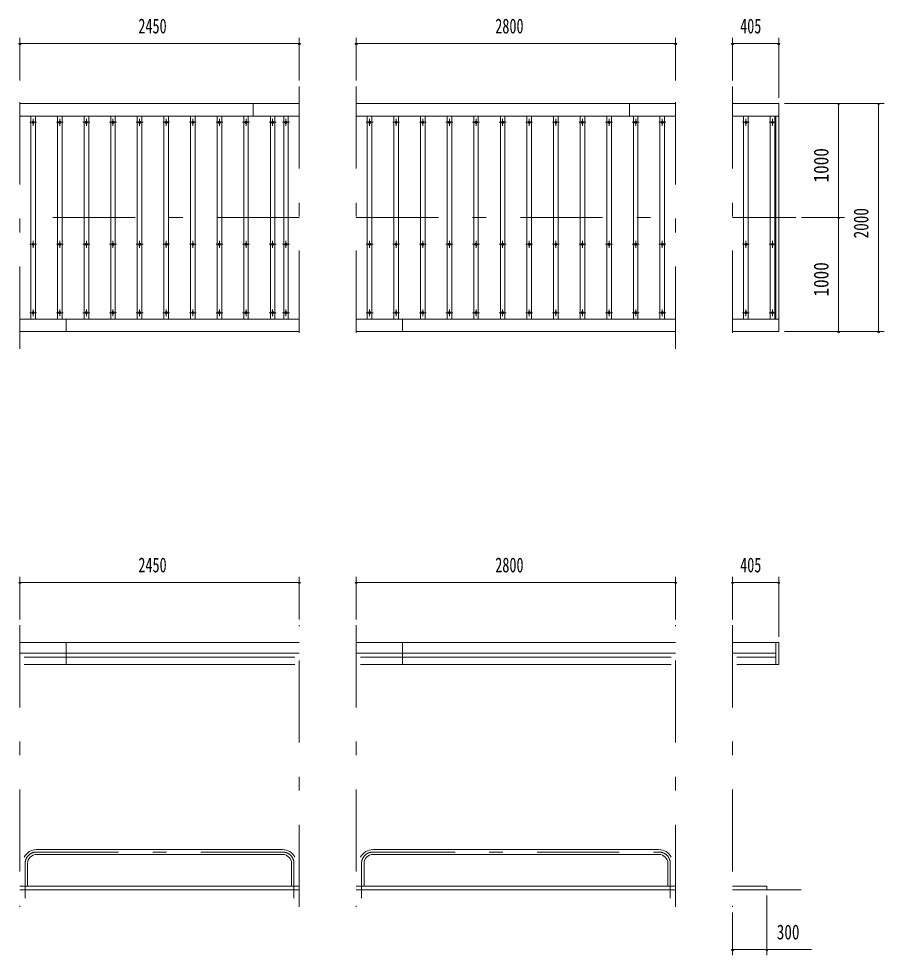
# Model space of a CAD drawing. Units: millimetres, scale not verified. Extents: x -23548 to 23548, y -10500 to 10500.
# Drawn here: x -14855 to -7265, y 1220 to 9431 of the extents above; entities that cross this region are included whole.
import ezdxf
from ezdxf.enums import TextEntityAlignment as Align

# ---------------------------------------------------------------- set-up
doc = ezdxf.new("R2010")
doc.units = ezdxf.units.MM
doc.header["$LTSCALE"] = 60
doc.linetypes.add('USER3', pattern=[24, 12, -5, 2, -5])
for name, color, linetype, lineweight in [('0-2_1-0BOLD', 7, 'Continuous', 18), ('0-3_1-2CENTER', 3, 'USER3', 18), ('0-4_1-4THIN', 4, 'Continuous', 18), ('0-5_1-5DIM', 3, 'Continuous', 18)]:
    doc.layers.add(name, color=color, linetype=linetype, lineweight=lineweight)
doc.styles.add('ＭＳ ゴシック', font='')
doc.styles.get('ＭＳ ゴシック').set_extended_font_data('MS Gothic')

msp = doc.modelspace()

# ---------------------------------------------------------------- linework, layer by layer
at = {"layer": '0-2_1-0BOLD'}
for p, q in [((-12394.78, 8687.67), (-14844.78, 8687.67)), ((-12799.79, 8687.67), (-12799.79, 8577.67)), ((-9094.78, 8687.67), (-11894.78, 8687.67)), ((-9499.78, 8577.67), (-9499.78, 8687.67)), ((-14844.78, 8577.67), (-12394.78, 8577.67)), ((-11894.78, 8577.67), (-9094.78, 8577.67)), ((-8189.79, 8577.67), (-8594.78, 8577.67)), ((-8214.78, 6797.67), (-8214.78, 8577.67)), ((-12394.78, 6797.67), (-14844.78, 6797.67)), ((-14439.78, 6797.67), (-14439.78, 6687.67)), ((-11894.78, 6797.67), (-9094.78, 6797.67)), ((-11489.79, 6687.67), (-11489.79, 6797.67)), ((-8594.78, 6797.67), (-8189.79, 6797.67)), ((-14844.78, 6687.67), (-12394.78, 6687.67)), ((-9094.78, 6687.67), (-11894.78, 6687.67)), ((-12394.78, 3962.67), (-14844.79, 3962.67)), ((-14439.78, 3962.67), (-14439.78, 3768.55)), ((-9094.78, 3962.67), (-11894.79, 3962.67)), ((-11489.78, 3768.55), (-11489.78, 3962.67)), ((-8214.78, 3768.55), (-8214.78, 3962.67)), ((-14844.79, 3868.72), (-12394.78, 3868.72)), ((-11894.79, 3868.72), (-9094.78, 3868.72)), ((-8594.78, 3868.72), (-8214.78, 3868.72)), ((-12432.94, 3834.18), (-14806.63, 3834.18)), ((-9132.93, 3834.18), (-11856.64, 3834.18)), ((-8214.78, 3834.18), (-8556.63, 3834.18)), ((-14806.63, 3768.55), (-12432.94, 3768.55)), ((-11856.64, 3768.55), (-9132.93, 3768.55)), ((-8556.63, 3768.55), (-8189.78, 3768.55)), ((-12541.14, 2146.02), (-14698.44, 2146.02)), ((-11748.43, 2146.02), (-9241.13, 2146.02)), ((-14698.44, 2103.32), (-12541.14, 2103.32)), ((-9241.13, 2103.32), (-11748.43, 2103.32)), ((-14777.09, 2024.67), (-14777.09, 1824.67)), ((-12462.49, 2024.67), (-12462.49, 1824.67)), ((-11827.08, 1824.67), (-11827.08, 2024.67)), ((-9162.48, 1824.67), (-9162.48, 2024.67)), ((-12394.78, 1824.67), (-14844.79, 1824.67)), ((-11894.79, 1824.67), (-9094.78, 1824.67)), ((-14844.79, 1794.67), (-12394.78, 1794.67)), ((-9094.78, 1794.67), (-11894.79, 1794.67)), ((-8594.78, 1794.67), (-7994.78, 1794.67))]:
    msp.add_line(p, q, dxfattribs=at)
for points in [[(-8594.78, 8687.67), (-8189.79, 8687.67), (-8189.79, 6687.67), (-8594.78, 6687.67)], [(-8189.78, 3768.55), (-8189.78, 3962.67), (-8594.78, 3962.67)], [(-8594.78, 1824.67), (-8294.78, 1824.67), (-8294.78, 1794.67)]]:
    msp.add_lwpolyline(points, dxfattribs=at)
for centre in [(-14728.12, 8522.67), (-14494.79, 8522.67), (-14261.45, 8522.67), (-14028.12, 8522.67), (-13794.79, 8522.67), (-13561.45, 8522.67), (-13328.12, 8522.67), (-13094.79, 8522.67), (-12861.45, 8522.67), (-12628.12, 8522.67), (-12511.45, 8522.67), (-11778.12, 8522.67), (-11544.78, 8522.67), (-11311.45, 8522.67), (-11078.12, 8522.67), (-10844.78, 8522.67), (-10611.45, 8522.67), (-10378.12, 8522.67), (-10144.78, 8522.67), (-9911.45, 8522.67), (-9678.12, 8522.67), (-9444.78, 8522.67), (-9211.45, 8522.67), (-8478.12, 8522.67), (-8244.78, 8522.67), (-14728.12, 7452.68), (-14494.79, 7452.68), (-14261.45, 7452.68), (-14028.12, 7452.68), (-13794.79, 7452.68), (-13561.45, 7452.68), (-13328.12, 7452.68), (-13094.79, 7452.68), (-12861.45, 7452.68), (-12628.12, 7452.68), (-12511.45, 7452.68), (-11778.12, 7452.68), (-11544.78, 7452.68), (-11311.45, 7452.68), (-11078.12, 7452.68), (-10844.78, 7452.68), (-10611.45, 7452.68), (-10378.12, 7452.68), (-10144.78, 7452.68), (-9911.45, 7452.68), (-9678.12, 7452.68), (-9444.78, 7452.68), (-9211.45, 7452.68), (-8478.12, 7452.68), (-8244.78, 7452.68), (-14728.12, 6852.68), (-14494.79, 6852.68), (-14261.45, 6852.68), (-14028.12, 6852.68), (-13794.79, 6852.68), (-13561.45, 6852.68), (-13328.12, 6852.68), (-13094.79, 6852.68), (-12861.45, 6852.68), (-12628.12, 6852.68), (-12511.45, 6852.68), (-11778.12, 6852.68), (-11544.78, 6852.68), (-11311.45, 6852.68), (-11078.12, 6852.68), (-10844.78, 6852.68), (-10611.45, 6852.68), (-10378.12, 6852.68), (-10144.78, 6852.68), (-9911.45, 6852.68), (-9678.12, 6852.68), (-9444.78, 6852.68), (-9211.45, 6852.68), (-8478.12, 6852.68), (-8244.78, 6852.68)]:
    msp.add_circle(centre, 10, dxfattribs=at)
for centre, radius, start, end in [((-14698.44, 2024.67), 121.35, 90, 153.07823), ((-12541.14, 2024.67), 121.35, 26.91106, 90), ((-11748.43, 2024.67), 121.35, 90, 153.08894), ((-9241.13, 2024.67), 121.35, 26.92177, 90), ((-14698.44, 2024.67), 78.65, 90, 180), ((-12541.14, 2024.67), 78.65, 0, 90), ((-11748.43, 2024.67), 78.65, 90, 180), ((-9241.13, 2024.67), 78.65, 0, 90)]:
    msp.add_arc(centre, radius, start, end, dxfattribs=at)
at = {"layer": '0-3_1-2CENTER'}
for p, q in [((-14844.78, 6537.67), (-14844.78, 8837.68)), ((-12394.78, 8837.68), (-12394.78, 6537.67)), ((-11894.78, 8837.68), (-11894.78, 6537.67)), ((-9094.78, 6537.67), (-9094.78, 8837.68)), ((-8594.78, 8837.68), (-8594.78, 6537.67)), ((-14728.12, 8492.67), (-14728.12, 8552.68)), ((-14494.79, 8552.68), (-14494.79, 8492.67)), ((-14261.45, 8492.67), (-14261.45, 8552.68)), ((-14028.12, 8552.68), (-14028.12, 8492.67)), ((-13794.79, 8492.67), (-13794.79, 8552.68)), ((-13561.45, 8552.68), (-13561.45, 8492.67)), ((-13328.12, 8492.67), (-13328.12, 8552.68)), ((-13094.79, 8552.68), (-13094.79, 8492.67)), ((-12861.45, 8492.67), (-12861.45, 8552.68)), ((-12628.12, 8552.68), (-12628.12, 8492.67)), ((-12511.45, 8492.67), (-12511.45, 8552.68)), ((-11778.12, 8552.68), (-11778.12, 8492.67)), ((-11544.78, 8492.67), (-11544.78, 8552.68)), ((-11311.45, 8552.68), (-11311.45, 8492.67)), ((-11078.12, 8492.67), (-11078.12, 8552.68)), ((-10844.78, 8552.68), (-10844.78, 8492.67)), ((-10611.45, 8492.67), (-10611.45, 8552.68)), ((-10378.12, 8552.68), (-10378.12, 8492.67)), ((-10144.78, 8492.67), (-10144.78, 8552.68)), ((-9911.45, 8552.68), (-9911.45, 8492.67)), ((-9678.12, 8492.67), (-9678.12, 8552.68)), ((-9444.78, 8552.68), (-9444.78, 8492.67)), ((-9211.45, 8492.67), (-9211.45, 8552.68)), ((-8478.12, 8552.68), (-8478.12, 8492.67)), ((-8244.78, 8492.67), (-8244.78, 8552.68)), ((-14758.12, 8522.67), (-14698.12, 8522.67)), ((-14464.79, 8522.67), (-14524.79, 8522.67)), ((-14291.45, 8522.67), (-14231.45, 8522.67)), ((-13998.12, 8522.67), (-14058.12, 8522.67)), ((-13824.79, 8522.67), (-13764.79, 8522.67)), ((-13531.45, 8522.67), (-13591.45, 8522.67)), ((-13358.12, 8522.67), (-13298.12, 8522.67)), ((-13064.79, 8522.67), (-13124.79, 8522.67)), ((-12891.45, 8522.67), (-12831.45, 8522.67)), ((-12598.12, 8522.67), (-12658.12, 8522.67)), ((-12541.45, 8522.67), (-12481.45, 8522.67)), ((-11748.12, 8522.67), (-11808.12, 8522.67)), ((-11514.79, 8522.67), (-11574.78, 8522.67)), ((-11281.45, 8522.67), (-11341.45, 8522.67)), ((-11048.12, 8522.67), (-11108.12, 8522.67)), ((-10814.79, 8522.67), (-10874.78, 8522.67)), ((-10581.45, 8522.67), (-10641.45, 8522.67)), ((-10348.12, 8522.67), (-10408.12, 8522.67)), ((-10114.79, 8522.67), (-10174.78, 8522.67)), ((-9881.45, 8522.67), (-9941.45, 8522.67)), ((-9648.12, 8522.67), (-9708.12, 8522.67)), ((-9414.79, 8522.67), (-9474.78, 8522.67)), ((-9181.45, 8522.67), (-9241.45, 8522.67)), ((-8448.12, 8522.67), (-8508.12, 8522.67)), ((-8274.78, 8522.67), (-8214.79, 8522.67)), ((-12394.78, 7687.67), (-14844.78, 7687.67)), ((-11894.78, 7687.67), (-9094.78, 7687.67)), ((-8039.79, 7687.67), (-8594.78, 7687.67)), ((-14728.12, 7482.68), (-14728.12, 7422.67)), ((-14494.79, 7422.67), (-14494.79, 7482.68)), ((-14261.45, 7482.68), (-14261.45, 7422.67)), ((-14028.12, 7422.67), (-14028.12, 7482.68)), ((-13794.79, 7482.68), (-13794.79, 7422.67)), ((-13561.45, 7422.67), (-13561.45, 7482.68)), ((-13328.12, 7482.68), (-13328.12, 7422.67)), ((-13094.79, 7422.67), (-13094.79, 7482.68)), ((-12861.45, 7482.68), (-12861.45, 7422.67)), ((-12628.12, 7422.67), (-12628.12, 7482.68)), ((-12511.45, 7482.68), (-12511.45, 7422.67)), ((-11778.12, 7422.67), (-11778.12, 7482.68)), ((-11544.78, 7482.68), (-11544.78, 7422.67)), ((-11311.45, 7422.67), (-11311.45, 7482.68)), ((-11078.12, 7482.68), (-11078.12, 7422.67)), ((-10844.78, 7422.67), (-10844.78, 7482.68)), ((-10611.45, 7482.68), (-10611.45, 7422.67)), ((-10378.12, 7422.67), (-10378.12, 7482.68)), ((-10144.78, 7482.68), (-10144.78, 7422.67)), ((-9911.45, 7422.67), (-9911.45, 7482.68)), ((-9678.12, 7482.68), (-9678.12, 7422.67)), ((-9444.78, 7422.67), (-9444.78, 7482.68)), ((-9211.45, 7482.68), (-9211.45, 7422.67)), ((-8478.12, 7482.68), (-8478.12, 7422.67)), ((-8244.78, 7422.67), (-8244.78, 7482.68)), ((-14758.12, 7452.68), (-14698.12, 7452.68)), ((-14464.79, 7452.68), (-14524.79, 7452.68)), ((-14291.45, 7452.68), (-14231.45, 7452.68)), ((-13998.12, 7452.68), (-14058.12, 7452.68)), ((-13824.79, 7452.68), (-13764.79, 7452.68)), ((-13531.45, 7452.68), (-13591.45, 7452.68)), ((-13358.12, 7452.68), (-13298.12, 7452.68)), ((-13064.79, 7452.68), (-13124.79, 7452.68)), ((-12891.45, 7452.68), (-12831.45, 7452.68)), ((-12598.12, 7452.68), (-12658.12, 7452.68)), ((-12541.45, 7452.68), (-12481.45, 7452.68)), ((-11748.12, 7452.68), (-11808.12, 7452.68)), ((-11514.79, 7452.68), (-11574.78, 7452.68)), ((-11281.45, 7452.68), (-11341.45, 7452.68)), ((-11048.12, 7452.68), (-11108.12, 7452.68)), ((-10814.79, 7452.68), (-10874.78, 7452.68)), ((-10581.45, 7452.68), (-10641.45, 7452.68)), ((-10348.12, 7452.68), (-10408.12, 7452.68)), ((-10114.79, 7452.68), (-10174.78, 7452.68)), ((-9881.45, 7452.68), (-9941.45, 7452.68)), ((-9648.12, 7452.68), (-9708.12, 7452.68)), ((-9414.79, 7452.68), (-9474.78, 7452.68)), ((-9181.45, 7452.68), (-9241.45, 7452.68)), ((-8508.12, 7452.68), (-8448.12, 7452.68)), ((-8214.79, 7452.68), (-8274.78, 7452.68)), ((-14698.12, 6852.68), (-14758.12, 6852.68)), ((-14728.12, 6822.68), (-14728.12, 6882.67)), ((-14464.79, 6852.68), (-14524.79, 6852.68)), ((-14494.79, 6822.68), (-14494.79, 6882.67)), ((-14231.45, 6852.68), (-14291.45, 6852.68)), ((-14261.45, 6822.68), (-14261.45, 6882.67)), ((-13998.12, 6852.68), (-14058.12, 6852.68)), ((-14028.12, 6822.68), (-14028.12, 6882.67)), ((-13764.79, 6852.68), (-13824.79, 6852.68)), ((-13794.79, 6822.68), (-13794.79, 6882.67)), ((-13531.45, 6852.68), (-13591.45, 6852.68)), ((-13561.45, 6882.67), (-13561.45, 6822.68)), ((-13298.12, 6852.68), (-13358.12, 6852.68)), ((-13328.12, 6822.68), (-13328.12, 6882.67)), ((-13064.79, 6852.68), (-13124.79, 6852.68)), ((-13094.79, 6882.67), (-13094.79, 6822.68)), ((-12831.45, 6852.68), (-12891.45, 6852.68)), ((-12861.45, 6822.68), (-12861.45, 6882.67)), ((-12598.12, 6852.68), (-12658.12, 6852.68)), ((-12628.12, 6822.68), (-12628.12, 6882.67)), ((-12481.45, 6852.68), (-12541.45, 6852.68)), ((-12511.45, 6882.67), (-12511.45, 6822.68)), ((-11808.12, 6852.68), (-11748.12, 6852.68)), ((-11778.12, 6822.68), (-11778.12, 6882.67)), ((-11574.78, 6852.68), (-11514.79, 6852.68)), ((-11544.78, 6822.68), (-11544.78, 6882.67)), ((-11341.45, 6852.68), (-11281.45, 6852.68)), ((-11311.45, 6822.68), (-11311.45, 6882.67)), ((-11108.12, 6852.68), (-11048.12, 6852.68)), ((-11078.12, 6822.68), (-11078.12, 6882.67)), ((-10874.78, 6852.68), (-10814.79, 6852.68)), ((-10844.78, 6822.68), (-10844.78, 6882.67)), ((-10641.45, 6852.68), (-10581.45, 6852.68)), ((-10611.45, 6822.68), (-10611.45, 6882.67)), ((-10408.12, 6852.68), (-10348.12, 6852.68)), ((-10378.12, 6822.68), (-10378.12, 6882.67)), ((-10174.78, 6852.68), (-10114.79, 6852.68)), ((-10144.78, 6822.68), (-10144.78, 6882.67)), ((-9941.45, 6852.68), (-9881.45, 6852.68)), ((-9911.45, 6822.68), (-9911.45, 6882.67)), ((-9708.12, 6852.68), (-9648.12, 6852.68)), ((-9678.12, 6822.68), (-9678.12, 6882.67)), ((-9474.78, 6852.68), (-9414.79, 6852.68)), ((-9444.78, 6822.68), (-9444.78, 6882.67)), ((-9241.45, 6852.68), (-9181.45, 6852.68)), ((-9211.45, 6822.68), (-9211.45, 6882.67)), ((-8508.12, 6852.68), (-8448.12, 6852.68)), ((-8478.12, 6822.68), (-8478.12, 6882.67)), ((-8274.78, 6852.68), (-8214.79, 6852.68)), ((-8244.78, 6822.68), (-8244.78, 6882.67)), ((-14844.79, 4112.67), (-14844.79, 1644.67)), ((-12394.78, 1644.67), (-12394.78, 4112.67)), ((-11894.79, 4112.67), (-11894.79, 1644.67)), ((-9094.78, 1644.67), (-9094.78, 4112.67)), ((-8594.78, 4112.67), (-8594.78, 1644.67)), ((-14698.44, 2124.67), (-12541.14, 2124.67)), ((-11748.43, 2124.67), (-9241.13, 2124.67)), ((-14798.44, 1719.67), (-14798.44, 2024.67)), ((-12441.14, 2024.67), (-12441.14, 1719.67)), ((-11848.43, 1719.67), (-11848.43, 2024.67)), ((-9141.13, 2024.67), (-9141.13, 1719.67))]:
    msp.add_line(p, q, dxfattribs=at)
for centre, start, end in [((-14698.44, 2024.67), 90, 180), ((-12541.14, 2024.67), 0, 90), ((-11748.43, 2024.67), 90, 180), ((-9241.13, 2024.67), 0, 90)]:
    msp.add_arc(centre, 100, start, end, dxfattribs=at)
at = {"layer": '0-4_1-4THIN'}
for p, q in [((-14748.12, 8577.68), (-14748.12, 6797.68)), ((-14708.12, 6797.68), (-14708.12, 8577.68)), ((-14514.79, 8577.68), (-14514.79, 6797.68)), ((-14474.79, 6797.68), (-14474.79, 8577.68)), ((-14281.46, 8577.68), (-14281.46, 6797.68)), ((-14241.46, 6797.68), (-14241.46, 8577.68)), ((-14048.12, 8577.68), (-14048.12, 6797.68)), ((-14008.12, 6797.68), (-14008.12, 8577.68)), ((-13814.79, 8577.68), (-13814.79, 6797.68)), ((-13774.79, 6797.68), (-13774.79, 8577.68)), ((-13581.46, 8577.68), (-13581.46, 6797.68)), ((-13541.46, 6797.68), (-13541.46, 8577.68)), ((-13348.12, 8577.68), (-13348.12, 6797.68)), ((-13308.12, 6797.68), (-13308.12, 8577.68)), ((-13114.79, 8577.68), (-13114.79, 6797.68)), ((-13074.79, 6797.68), (-13074.79, 8577.68)), ((-12881.46, 8577.68), (-12881.46, 6797.68)), ((-12841.46, 6797.68), (-12841.46, 8577.68)), ((-12648.12, 8577.68), (-12648.12, 6797.68)), ((-12608.12, 6797.68), (-12608.12, 8577.68)), ((-12531.45, 8577.68), (-12531.45, 6797.68)), ((-12491.45, 6797.68), (-12491.45, 8577.68)), ((-11798.12, 8577.68), (-11798.12, 6797.68)), ((-11758.12, 6797.68), (-11758.12, 8577.68)), ((-11564.79, 8577.68), (-11564.79, 6797.68)), ((-11524.79, 6797.68), (-11524.79, 8577.68)), ((-11331.46, 8577.68), (-11331.46, 6797.68)), ((-11291.45, 6797.68), (-11291.45, 8577.68)), ((-11098.12, 8577.68), (-11098.12, 6797.68)), ((-11058.12, 6797.68), (-11058.12, 8577.68)), ((-10864.79, 8577.68), (-10864.79, 6797.68)), ((-10824.79, 6797.68), (-10824.79, 8577.68)), ((-10631.46, 8577.68), (-10631.46, 6797.68)), ((-10591.45, 6797.68), (-10591.45, 8577.68)), ((-10398.12, 8577.68), (-10398.12, 6797.68)), ((-10358.12, 6797.68), (-10358.12, 8577.68)), ((-10164.79, 8577.68), (-10164.79, 6797.68)), ((-10124.79, 6797.68), (-10124.79, 8577.68)), ((-9931.46, 8577.68), (-9931.46, 6797.68)), ((-9891.45, 6797.68), (-9891.45, 8577.68)), ((-9698.12, 8577.68), (-9698.12, 6797.68)), ((-9658.12, 6797.68), (-9658.12, 8577.68)), ((-9464.79, 8577.68), (-9464.79, 6797.68)), ((-9424.79, 6797.68), (-9424.79, 8577.68)), ((-9231.46, 8577.68), (-9231.46, 6797.68)), ((-9191.45, 6797.68), (-9191.45, 8577.68)), ((-8498.12, 8577.68), (-8498.12, 6797.68)), ((-8458.12, 6797.68), (-8458.12, 8577.68)), ((-8264.79, 8577.68), (-8264.79, 6797.68)), ((-8224.79, 6797.68), (-8224.79, 8577.68))]:
    msp.add_line(p, q, dxfattribs=at)
at = {"layer": '0-5_1-5DIM'}
for p, q in [((-14834.78, 9212.68), (-14854.78, 9212.68)), ((-14844.78, 8887.68), (-14844.78, 9262.68)), ((-14844.78, 9212.68), (-12394.78, 9212.68)), ((-12384.78, 9212.68), (-12404.78, 9212.68)), ((-12394.78, 8887.68), (-12394.78, 9262.68)), ((-11884.78, 9212.68), (-11904.78, 9212.68)), ((-11894.78, 9262.68), (-11894.78, 8887.68)), ((-11894.78, 9212.68), (-9094.78, 9212.68)), ((-9084.78, 9212.68), (-9104.78, 9212.68)), ((-9094.78, 8887.68), (-9094.78, 9262.68)), ((-8584.78, 9212.68), (-8604.78, 9212.68)), ((-8594.78, 9262.68), (-8594.78, 8887.68)), ((-8594.78, 9212.68), (-8189.78, 9212.68)), ((-8179.78, 9212.68), (-8199.78, 9212.68)), ((-8189.78, 8737.67), (-8189.78, 9262.68)), ((-8139.78, 8687.67), (-7264.79, 8687.67)), ((-7654.79, 8687.67), (-7674.79, 8687.67)), ((-7664.79, 7687.67), (-7664.79, 8687.67)), ((-7304.79, 8687.67), (-7324.79, 8687.67)), ((-7314.79, 8687.67), (-7314.79, 6687.67)), ((-7614.79, 7687.67), (-7989.79, 7687.67)), ((-7654.79, 7687.67), (-7674.79, 7687.67)), ((-7664.79, 6687.67), (-7664.79, 7687.67)), ((-8139.78, 6687.67), (-7264.79, 6687.67)), ((-7654.79, 6687.67), (-7674.79, 6687.67)), ((-7304.79, 6687.67), (-7324.79, 6687.67)), ((-14844.79, 4537.67), (-14844.79, 4162.67)), ((-12394.78, 4162.67), (-12394.78, 4537.67)), ((-11894.79, 4537.67), (-11894.79, 4162.67)), ((-9094.78, 4162.67), (-9094.78, 4537.67)), ((-8594.78, 4537.67), (-8594.78, 4162.67)), ((-8189.78, 4012.67), (-8189.78, 4537.67)), ((-14834.79, 4487.67), (-14854.79, 4487.67)), ((-14844.79, 4487.67), (-12394.78, 4487.67)), ((-12384.79, 4487.67), (-12404.79, 4487.67)), ((-11884.79, 4487.67), (-11904.79, 4487.67)), ((-11894.79, 4487.67), (-9094.78, 4487.67)), ((-9084.78, 4487.67), (-9104.78, 4487.67)), ((-8584.78, 4487.67), (-8604.78, 4487.67)), ((-8594.78, 4487.67), (-8189.78, 4487.67)), ((-8179.78, 4487.67), (-8199.78, 4487.67)), ((-8294.78, 1219.67), (-8294.78, 1744.67)), ((-8594.78, 1594.67), (-8594.78, 1219.67)), ((-8584.78, 1269.67), (-8604.78, 1269.67)), ((-8594.78, 1269.67), (-8294.78, 1269.67)), ((-8284.78, 1269.67), (-8304.78, 1269.67)), ((-8294.78, 1269.67), (-7902.28, 1269.67))]:
    msp.add_line(p, q, dxfattribs=at)
for centre in [(-14844.78, 9212.68), (-12394.78, 9212.68), (-11894.78, 9212.68), (-9094.78, 9212.68), (-8594.78, 9212.68), (-8189.78, 9212.68), (-7664.79, 8687.67), (-7314.79, 8687.67), (-7664.79, 7687.67), (-7664.79, 6687.67), (-7314.79, 6687.67), (-14844.79, 4487.67), (-12394.79, 4487.67), (-11894.79, 4487.67), (-9094.78, 4487.67), (-8594.78, 4487.67), (-8189.78, 4487.67), (-8594.78, 1269.67), (-8294.78, 1269.67)]:
    msp.add_arc(centre, 10, 180, 0, dxfattribs=at)

# ---------------------------------------------------------------- texts
at = {"layer": '0-5_1-5DIM', "color": 7, "style": 'ＭＳ ゴシック'}
for s, width, p in [('2450', 0.7, (-13805.79, 9262.68)), ('2800', 0.7, (-10676.06, 9262.68)), ('405', 0.7, (-8528.66, 9262.68)), ('2450', 0.7, (-13805.79, 4537.67)), ('2800', 0.7, (-10676.06, 4537.67)), ('405', 0.7, (-8528.66, 4537.67)), ('300', 0.75, (-8207.63, 1319.67))]:
    msp.add_text(s, height=130.2, dxfattribs=dict(at, width=width)).set_placement(p, align=Align.BOTTOM_LEFT)
for s, width, p in [('1000', 0.85, (-7714.79, 7994.87)), ('2000', 0.75, (-7364.79, 7504.64)), ('1000', 0.85, (-7714.79, 6994.87))]:
    msp.add_text(s, height=130.2, rotation=90, dxfattribs=dict(at, width=width)).set_placement(p, align=Align.BOTTOM_LEFT)

doc.saveas('drawing.dxf')
